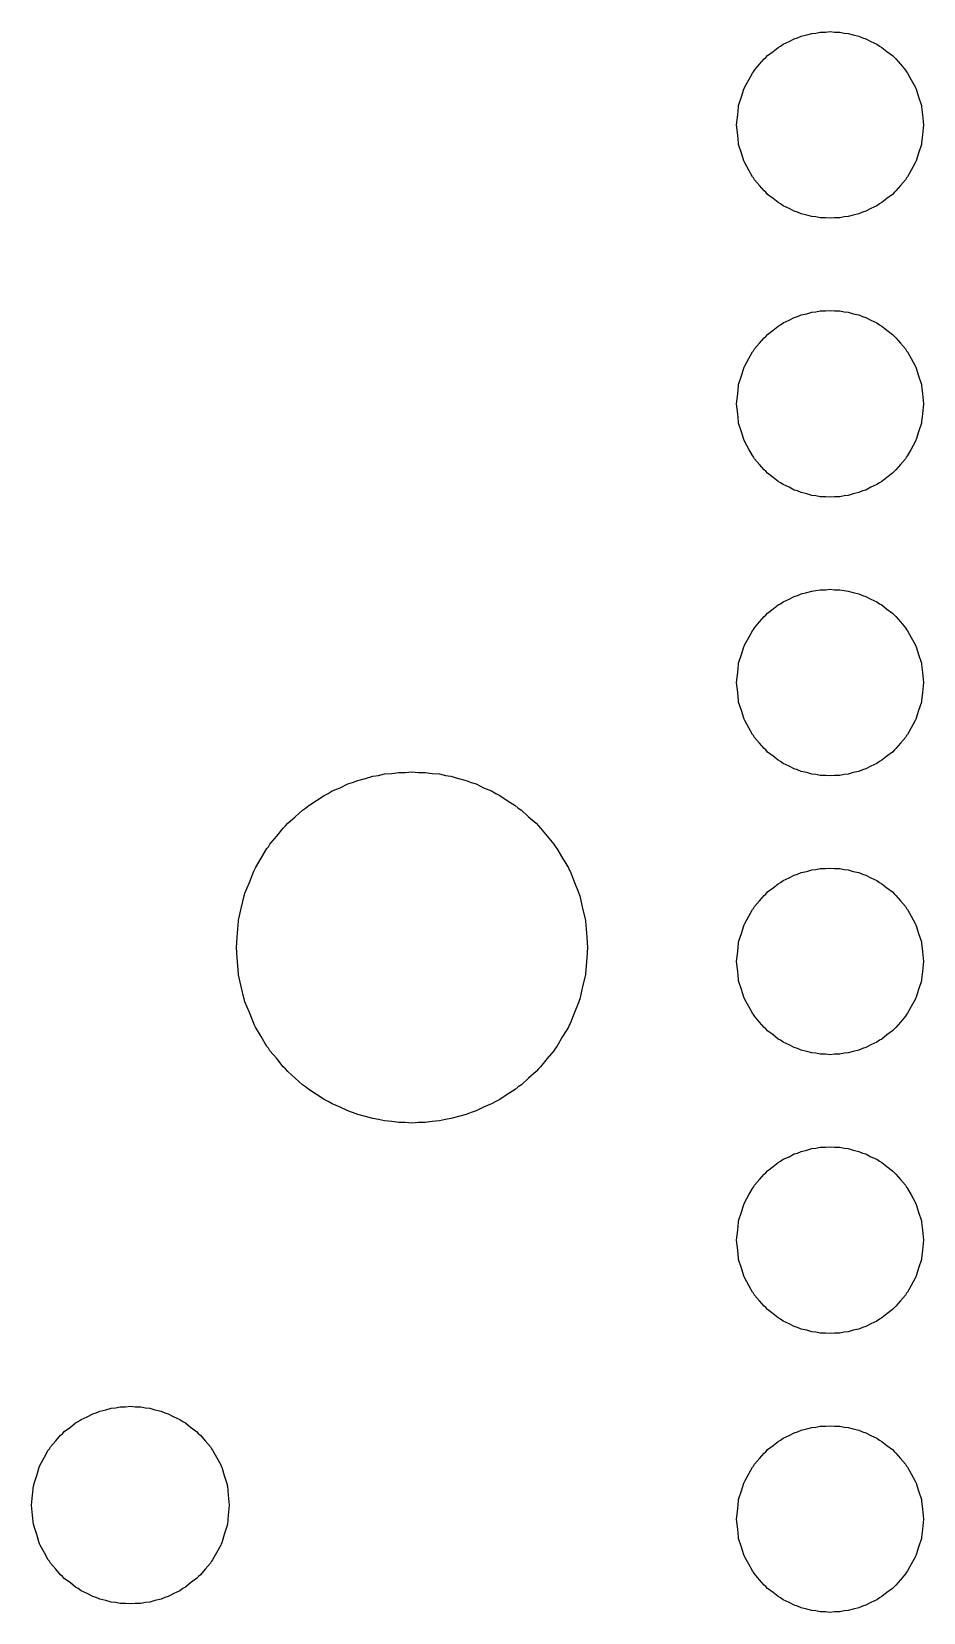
# Model space of a CAD drawing. Extents: x -3.86 to 1.02, y -1.6 to 1.02.
# Drawn here: x -3.041 to -2.721, y 0.367 to 0.933 of the extents above; entities that cross this region are included whole.
import ezdxf

# ---------------------------------------------------------------- set-up
doc = ezdxf.new("R2010")
doc.units = 0
doc.header["$MEASUREMENT"] = 0
doc.layers.add('BLACK', color=7, linetype='CONTINUOUS')

msp = doc.modelspace()

# ---------------------------------------------------------------- linework, layer by layer
at = {"layer": 'BLACK', "linetype": 'CONTINUOUS'}
for p, q in [((-2.77148, 0.92902), (-2.76935, 0.92996)), ((-2.76935, 0.92996), (-2.76754, 0.93093)), ((-2.76754, 0.93093), (-2.76639, 0.93128)), ((-2.76639, 0.93128), (-2.76508, 0.93186)), ((-2.76508, 0.93186), (-2.76302, 0.9323)), ((-2.76302, 0.9323), (-2.76126, 0.93284)), ((-2.76126, 0.93284), (-2.75985, 0.93297)), ((-2.75985, 0.93297), (-2.75823, 0.93332)), ((-2.75823, 0.93332), (-2.75635, 0.93332)), ((-2.75635, 0.93332), (-2.75472, 0.93348)), ((-2.75472, 0.93348), (-2.7531, 0.93332)), ((-2.7531, 0.93332), (-2.75122, 0.93332)), ((-2.75122, 0.93332), (-2.7496, 0.93297)), ((-2.7496, 0.93297), (-2.74819, 0.93284)), ((-2.74819, 0.93284), (-2.74643, 0.9323)), ((-2.74643, 0.9323), (-2.74437, 0.93186)), ((-2.74437, 0.93186), (-2.74306, 0.93128)), ((-2.74306, 0.93128), (-2.74191, 0.93093)), ((-2.74191, 0.93093), (-2.74009, 0.92996)), ((-2.74009, 0.92996), (-2.73797, 0.92902)), ((-2.7784, 0.92367), (-2.77781, 0.92416)), ((-2.77781, 0.92416), (-2.77714, 0.9249)), ((-2.77714, 0.9249), (-2.77508, 0.92639)), ((-2.77508, 0.92639), (-2.77332, 0.92784)), ((-2.77332, 0.92784), (-2.77246, 0.9283)), ((-2.77246, 0.9283), (-2.77148, 0.92902)), ((-2.73797, 0.92902), (-2.73699, 0.9283)), ((-2.73699, 0.9283), (-2.73612, 0.92784)), ((-2.73612, 0.92784), (-2.73437, 0.92639)), ((-2.73437, 0.92639), (-2.73231, 0.9249)), ((-2.73231, 0.9249), (-2.73164, 0.92416)), ((-2.73164, 0.92416), (-2.73105, 0.92367)), ((-2.78383, 0.91623), (-2.78256, 0.9186)), ((-2.78256, 0.9186), (-2.78222, 0.91902)), ((-2.78222, 0.91902), (-2.78183, 0.91969)), ((-2.78183, 0.91969), (-2.77998, 0.92175)), ((-2.77998, 0.92175), (-2.7784, 0.92367)), ((-2.73105, 0.92367), (-2.72947, 0.92175)), ((-2.72947, 0.92175), (-2.72762, 0.91969)), ((-2.72762, 0.91969), (-2.72723, 0.91902)), ((-2.72723, 0.91902), (-2.72689, 0.9186)), ((-2.72689, 0.9186), (-2.72562, 0.91623)), ((-2.78649, 0.91006), (-2.78566, 0.91281)), ((-2.78566, 0.91281), (-2.7855, 0.9131)), ((-2.7855, 0.9131), (-2.78533, 0.91363)), ((-2.78533, 0.91363), (-2.78383, 0.91623)), ((-2.72562, 0.91623), (-2.72412, 0.91363)), ((-2.72412, 0.91363), (-2.72394, 0.9131)), ((-2.72394, 0.9131), (-2.72379, 0.91281)), ((-2.72379, 0.91281), (-2.72296, 0.91006)), ((-2.7875, 0.90697), (-2.78649, 0.91006)), ((-2.72296, 0.91006), (-2.72195, 0.90697)), ((-2.78823, 0.9), (-2.78785, 0.90361)), ((-2.78785, 0.90361), (-2.78756, 0.90653)), ((-2.78756, 0.90653), (-2.78753, 0.90663)), ((-2.78753, 0.90663), (-2.7875, 0.90697)), ((-2.72195, 0.90697), (-2.72192, 0.90663)), ((-2.72192, 0.90663), (-2.72189, 0.90653)), ((-2.72189, 0.90653), (-2.7216, 0.9036)), ((-2.7216, 0.9036), (-2.72122, 0.9)), ((-2.78785, 0.89639), (-2.78823, 0.9)), ((-2.78756, 0.89347), (-2.78785, 0.89639)), ((-2.7216, 0.8964), (-2.72189, 0.89347)), ((-2.72122, 0.9), (-2.7216, 0.8964)), ((-2.78753, 0.89337), (-2.78756, 0.89347)), ((-2.7875, 0.89303), (-2.78753, 0.89337)), ((-2.78649, 0.88994), (-2.7875, 0.89303)), ((-2.72195, 0.89303), (-2.72296, 0.88994)), ((-2.72192, 0.89337), (-2.72195, 0.89303)), ((-2.72189, 0.89347), (-2.72192, 0.89337)), ((-2.78566, 0.88719), (-2.78649, 0.88994)), ((-2.7855, 0.8869), (-2.78566, 0.88719)), ((-2.78533, 0.88637), (-2.7855, 0.8869)), ((-2.78383, 0.88377), (-2.78533, 0.88637)), ((-2.72412, 0.88637), (-2.72562, 0.88377)), ((-2.72394, 0.8869), (-2.72412, 0.88637)), ((-2.72379, 0.88719), (-2.72394, 0.8869)), ((-2.72296, 0.88994), (-2.72379, 0.88719)), ((-2.78256, 0.8814), (-2.78383, 0.88377)), ((-2.78222, 0.88098), (-2.78256, 0.8814)), ((-2.78183, 0.88031), (-2.78222, 0.88098)), ((-2.77998, 0.87825), (-2.78183, 0.88031)), ((-2.72762, 0.88031), (-2.72947, 0.87825)), ((-2.72723, 0.88098), (-2.72762, 0.88031)), ((-2.72689, 0.8814), (-2.72723, 0.88098)), ((-2.72562, 0.88377), (-2.72689, 0.8814)), ((-2.7784, 0.87633), (-2.77998, 0.87825)), ((-2.77781, 0.87584), (-2.7784, 0.87633)), ((-2.77714, 0.8751), (-2.77781, 0.87584)), ((-2.77508, 0.87361), (-2.77714, 0.8751)), ((-2.77332, 0.87216), (-2.77508, 0.87361)), ((-2.73436, 0.87361), (-2.73612, 0.87216)), ((-2.73231, 0.8751), (-2.73436, 0.87361)), ((-2.73164, 0.87584), (-2.73231, 0.8751)), ((-2.73105, 0.87633), (-2.73164, 0.87584)), ((-2.72947, 0.87825), (-2.73105, 0.87633)), ((-2.77246, 0.8717), (-2.77332, 0.87216)), ((-2.77148, 0.87099), (-2.77246, 0.8717)), ((-2.76935, 0.87004), (-2.77148, 0.87099)), ((-2.76754, 0.86907), (-2.76935, 0.87004)), ((-2.76639, 0.86872), (-2.76754, 0.86907)), ((-2.76508, 0.86814), (-2.76639, 0.86872)), ((-2.76302, 0.8677), (-2.76508, 0.86814)), ((-2.76126, 0.86716), (-2.76302, 0.8677)), ((-2.74643, 0.8677), (-2.74819, 0.86716)), ((-2.74437, 0.86814), (-2.74643, 0.8677)), ((-2.74306, 0.86872), (-2.74437, 0.86814)), ((-2.74191, 0.86907), (-2.74306, 0.86872)), ((-2.74009, 0.87004), (-2.74191, 0.86907)), ((-2.73797, 0.87099), (-2.74009, 0.87004)), ((-2.73699, 0.8717), (-2.73797, 0.87099)), ((-2.73612, 0.87216), (-2.73699, 0.8717)), ((-2.75985, 0.86703), (-2.76126, 0.86716)), ((-2.75823, 0.86668), (-2.75985, 0.86703)), ((-2.75635, 0.86668), (-2.75823, 0.86668)), ((-2.75472, 0.86652), (-2.75635, 0.86668)), ((-2.7531, 0.86668), (-2.75472, 0.86652)), ((-2.75122, 0.86668), (-2.7531, 0.86668)), ((-2.7496, 0.86703), (-2.75122, 0.86668)), ((-2.74819, 0.86716), (-2.7496, 0.86703)), ((-2.75635, 0.83332), (-2.75472, 0.83348)), ((-2.75472, 0.83348), (-2.7531, 0.83332)), ((-2.77508, 0.82639), (-2.77332, 0.82784)), ((-2.77332, 0.82784), (-2.77246, 0.8283)), ((-2.77246, 0.8283), (-2.77148, 0.82901)), ((-2.77148, 0.82901), (-2.76935, 0.82996)), ((-2.76935, 0.82996), (-2.76754, 0.83093)), ((-2.76754, 0.83093), (-2.76639, 0.83128)), ((-2.76639, 0.83128), (-2.76508, 0.83186)), ((-2.76508, 0.83186), (-2.76302, 0.8323)), ((-2.76302, 0.8323), (-2.76126, 0.83284)), ((-2.76126, 0.83284), (-2.75985, 0.83298)), ((-2.75985, 0.83298), (-2.75823, 0.83332)), ((-2.75823, 0.83332), (-2.75635, 0.83332)), ((-2.7531, 0.83332), (-2.75122, 0.83332)), ((-2.75122, 0.83332), (-2.7496, 0.83298)), ((-2.7496, 0.83298), (-2.74819, 0.83284)), ((-2.74819, 0.83284), (-2.74643, 0.8323)), ((-2.74643, 0.8323), (-2.74437, 0.83186)), ((-2.74437, 0.83186), (-2.74306, 0.83128)), ((-2.74306, 0.83128), (-2.74191, 0.83093)), ((-2.74191, 0.83093), (-2.74009, 0.82996)), ((-2.74009, 0.82996), (-2.73797, 0.82901)), ((-2.73797, 0.82901), (-2.73699, 0.8283)), ((-2.73699, 0.8283), (-2.73612, 0.82784)), ((-2.73612, 0.82784), (-2.73437, 0.82639)), ((-2.77998, 0.82175), (-2.7784, 0.82367)), ((-2.7784, 0.82367), (-2.77781, 0.82416)), ((-2.77781, 0.82416), (-2.77714, 0.8249)), ((-2.77714, 0.8249), (-2.77508, 0.82639)), ((-2.73437, 0.82639), (-2.73231, 0.8249)), ((-2.73231, 0.8249), (-2.73164, 0.82416)), ((-2.73164, 0.82416), (-2.73105, 0.82367)), ((-2.73105, 0.82367), (-2.72947, 0.82175)), ((-2.78383, 0.81623), (-2.78256, 0.8186)), ((-2.78256, 0.8186), (-2.78222, 0.81902)), ((-2.78222, 0.81902), (-2.78183, 0.81969)), ((-2.78183, 0.81969), (-2.77998, 0.82175)), ((-2.72947, 0.82175), (-2.72762, 0.81969)), ((-2.72762, 0.81969), (-2.72723, 0.81902)), ((-2.72723, 0.81902), (-2.72689, 0.8186)), ((-2.72689, 0.8186), (-2.72562, 0.81623)), ((-2.78649, 0.81006), (-2.78566, 0.81281)), ((-2.78566, 0.81281), (-2.7855, 0.8131)), ((-2.7855, 0.8131), (-2.78533, 0.81363)), ((-2.78533, 0.81363), (-2.78383, 0.81623)), ((-2.72562, 0.81623), (-2.72412, 0.81363)), ((-2.72412, 0.81363), (-2.72394, 0.8131)), ((-2.72394, 0.8131), (-2.72379, 0.81281)), ((-2.72379, 0.81281), (-2.72296, 0.81006)), ((-2.78785, 0.80361), (-2.78756, 0.80653)), ((-2.78756, 0.80653), (-2.78753, 0.80663)), ((-2.78753, 0.80663), (-2.7875, 0.80697)), ((-2.7875, 0.80697), (-2.78649, 0.81006)), ((-2.72296, 0.81006), (-2.72195, 0.80697)), ((-2.72195, 0.80697), (-2.72192, 0.80663)), ((-2.72192, 0.80663), (-2.72189, 0.80653)), ((-2.72189, 0.80653), (-2.7216, 0.8036)), ((-2.78823, 0.8), (-2.78785, 0.80361)), ((-2.78785, 0.79639), (-2.78823, 0.8)), ((-2.7216, 0.8036), (-2.72122, 0.8)), ((-2.72122, 0.8), (-2.7216, 0.7964)), ((-2.78756, 0.79347), (-2.78785, 0.79639)), ((-2.7216, 0.7964), (-2.72189, 0.79347)), ((-2.78753, 0.79337), (-2.78756, 0.79347)), ((-2.7875, 0.79303), (-2.78753, 0.79337)), ((-2.78649, 0.78994), (-2.7875, 0.79303)), ((-2.78566, 0.78719), (-2.78649, 0.78994)), ((-2.72296, 0.78994), (-2.72379, 0.78719)), ((-2.72195, 0.79303), (-2.72296, 0.78994)), ((-2.72192, 0.79337), (-2.72195, 0.79303)), ((-2.72189, 0.79347), (-2.72192, 0.79337)), ((-2.7855, 0.7869), (-2.78566, 0.78719)), ((-2.78533, 0.78637), (-2.7855, 0.7869)), ((-2.78383, 0.78377), (-2.78533, 0.78637)), ((-2.78256, 0.7814), (-2.78383, 0.78377)), ((-2.72562, 0.78377), (-2.72689, 0.7814)), ((-2.72412, 0.78637), (-2.72562, 0.78377)), ((-2.72394, 0.7869), (-2.72412, 0.78637)), ((-2.72379, 0.78719), (-2.72394, 0.7869)), ((-2.78222, 0.78098), (-2.78256, 0.7814)), ((-2.78183, 0.78031), (-2.78222, 0.78098)), ((-2.77998, 0.77825), (-2.78183, 0.78031)), ((-2.7784, 0.77633), (-2.77998, 0.77825)), ((-2.72947, 0.77825), (-2.73105, 0.77633)), ((-2.72762, 0.78031), (-2.72947, 0.77825)), ((-2.72723, 0.78098), (-2.72762, 0.78031)), ((-2.72689, 0.7814), (-2.72723, 0.78098)), ((-2.77781, 0.77584), (-2.7784, 0.77633)), ((-2.77714, 0.7751), (-2.77781, 0.77584)), ((-2.77508, 0.77361), (-2.77714, 0.7751)), ((-2.77332, 0.77216), (-2.77508, 0.77361)), ((-2.77246, 0.7717), (-2.77332, 0.77216)), ((-2.77148, 0.77099), (-2.77246, 0.7717)), ((-2.73699, 0.7717), (-2.73797, 0.77099)), ((-2.73612, 0.77216), (-2.73699, 0.7717)), ((-2.73436, 0.77361), (-2.73612, 0.77216)), ((-2.73231, 0.7751), (-2.73436, 0.77361)), ((-2.73164, 0.77584), (-2.73231, 0.7751)), ((-2.73105, 0.77633), (-2.73164, 0.77584)), ((-2.76935, 0.77004), (-2.77148, 0.77099)), ((-2.76754, 0.76907), (-2.76935, 0.77004)), ((-2.76639, 0.76872), (-2.76754, 0.76907)), ((-2.76508, 0.76814), (-2.76639, 0.76872)), ((-2.76302, 0.7677), (-2.76508, 0.76814)), ((-2.76126, 0.76716), (-2.76302, 0.7677)), ((-2.75985, 0.76702), (-2.76126, 0.76716)), ((-2.75823, 0.76668), (-2.75985, 0.76702)), ((-2.75635, 0.76668), (-2.75823, 0.76668)), ((-2.75472, 0.76652), (-2.75635, 0.76668)), ((-2.7531, 0.76668), (-2.75472, 0.76652)), ((-2.75122, 0.76668), (-2.7531, 0.76668)), ((-2.7496, 0.76702), (-2.75122, 0.76668)), ((-2.74819, 0.76716), (-2.7496, 0.76702)), ((-2.74643, 0.7677), (-2.74819, 0.76716)), ((-2.74437, 0.76814), (-2.74643, 0.7677)), ((-2.74306, 0.76872), (-2.74437, 0.76814)), ((-2.74191, 0.76907), (-2.74306, 0.76872)), ((-2.74009, 0.77004), (-2.74191, 0.76907)), ((-2.73797, 0.77099), (-2.74009, 0.77004)), ((-2.76639, 0.73128), (-2.76508, 0.73186)), ((-2.76508, 0.73186), (-2.76302, 0.7323)), ((-2.76302, 0.7323), (-2.76126, 0.73284)), ((-2.76126, 0.73284), (-2.75985, 0.73298)), ((-2.75985, 0.73298), (-2.75823, 0.73332)), ((-2.75823, 0.73332), (-2.75635, 0.73332)), ((-2.75635, 0.73332), (-2.75472, 0.73348)), ((-2.75472, 0.73348), (-2.7531, 0.73332)), ((-2.7531, 0.73332), (-2.75122, 0.73332)), ((-2.75122, 0.73332), (-2.7496, 0.73298)), ((-2.7496, 0.73298), (-2.74819, 0.73284)), ((-2.74819, 0.73284), (-2.74643, 0.7323)), ((-2.74643, 0.7323), (-2.74437, 0.73186)), ((-2.74437, 0.73186), (-2.74306, 0.73128)), ((-2.77714, 0.7249), (-2.77508, 0.7264)), ((-2.77508, 0.7264), (-2.77332, 0.72784)), ((-2.77332, 0.72784), (-2.77246, 0.7283)), ((-2.77246, 0.7283), (-2.77148, 0.72901)), ((-2.77148, 0.72901), (-2.76935, 0.72996)), ((-2.76935, 0.72996), (-2.76754, 0.73093)), ((-2.76754, 0.73093), (-2.76639, 0.73128)), ((-2.74306, 0.73128), (-2.74191, 0.73093)), ((-2.74191, 0.73093), (-2.74009, 0.72996)), ((-2.74009, 0.72996), (-2.73797, 0.72901)), ((-2.73797, 0.72901), (-2.73699, 0.7283)), ((-2.73699, 0.7283), (-2.73612, 0.72784)), ((-2.73612, 0.72784), (-2.73437, 0.72639)), ((-2.73437, 0.72639), (-2.73231, 0.7249)), ((-2.78183, 0.71969), (-2.77998, 0.72175)), ((-2.77998, 0.72175), (-2.7784, 0.72367)), ((-2.7784, 0.72367), (-2.77781, 0.72416)), ((-2.77781, 0.72416), (-2.77714, 0.7249)), ((-2.73231, 0.7249), (-2.73164, 0.72416)), ((-2.73164, 0.72416), (-2.73105, 0.72367)), ((-2.73105, 0.72367), (-2.72947, 0.72175)), ((-2.72947, 0.72175), (-2.72762, 0.71969)), ((-2.78533, 0.71363), (-2.78383, 0.71623)), ((-2.78383, 0.71623), (-2.78256, 0.7186)), ((-2.78256, 0.7186), (-2.78222, 0.71902)), ((-2.78222, 0.71902), (-2.78183, 0.71969)), ((-2.72762, 0.71969), (-2.72723, 0.71902)), ((-2.72723, 0.71902), (-2.72689, 0.7186)), ((-2.72689, 0.7186), (-2.72562, 0.71623)), ((-2.72562, 0.71623), (-2.72412, 0.71363)), ((-2.7875, 0.70697), (-2.78649, 0.71006)), ((-2.78649, 0.71006), (-2.78566, 0.71281)), ((-2.78566, 0.71281), (-2.7855, 0.7131)), ((-2.7855, 0.7131), (-2.78533, 0.71363)), ((-2.72412, 0.71363), (-2.72394, 0.7131)), ((-2.72394, 0.7131), (-2.72379, 0.71281)), ((-2.72379, 0.71281), (-2.72296, 0.71006)), ((-2.72296, 0.71006), (-2.72195, 0.70697)), ((-2.78823, 0.7), (-2.78785, 0.70361)), ((-2.78785, 0.70361), (-2.78756, 0.70653)), ((-2.78756, 0.70653), (-2.78753, 0.70663)), ((-2.78753, 0.70663), (-2.7875, 0.70697)), ((-2.72195, 0.70697), (-2.72192, 0.70663)), ((-2.72192, 0.70663), (-2.72189, 0.70653)), ((-2.72189, 0.70653), (-2.7216, 0.7036)), ((-2.7216, 0.7036), (-2.72122, 0.7)), ((-2.78785, 0.69639), (-2.78823, 0.7)), ((-2.72122, 0.7), (-2.7216, 0.6964)), ((-2.78756, 0.69347), (-2.78785, 0.69639)), ((-2.78753, 0.69337), (-2.78756, 0.69347)), ((-2.7875, 0.69303), (-2.78753, 0.69337)), ((-2.78649, 0.68994), (-2.7875, 0.69303)), ((-2.72195, 0.69303), (-2.72296, 0.68994)), ((-2.72192, 0.69337), (-2.72195, 0.69303)), ((-2.72189, 0.69347), (-2.72192, 0.69337)), ((-2.7216, 0.6964), (-2.72189, 0.69347)), ((-2.78566, 0.68719), (-2.78649, 0.68994)), ((-2.7855, 0.6869), (-2.78566, 0.68719)), ((-2.78533, 0.68637), (-2.7855, 0.6869)), ((-2.78383, 0.68377), (-2.78533, 0.68637)), ((-2.72412, 0.68637), (-2.72562, 0.68377)), ((-2.72394, 0.6869), (-2.72412, 0.68637)), ((-2.72379, 0.68719), (-2.72394, 0.6869)), ((-2.72296, 0.68994), (-2.72379, 0.68719)), ((-2.78256, 0.6814), (-2.78383, 0.68377)), ((-2.78222, 0.68098), (-2.78256, 0.6814)), ((-2.78183, 0.68031), (-2.78222, 0.68098)), ((-2.72723, 0.68098), (-2.72762, 0.68031)), ((-2.72689, 0.6814), (-2.72723, 0.68098)), ((-2.72562, 0.68377), (-2.72689, 0.6814)), ((-2.77998, 0.67825), (-2.78183, 0.68031)), ((-2.7784, 0.67633), (-2.77998, 0.67825)), ((-2.77781, 0.67584), (-2.7784, 0.67633)), ((-2.77714, 0.6751), (-2.77781, 0.67584)), ((-2.77508, 0.67361), (-2.77714, 0.6751)), ((-2.73231, 0.6751), (-2.73436, 0.67361)), ((-2.73164, 0.67584), (-2.73231, 0.6751)), ((-2.73105, 0.67633), (-2.73164, 0.67584)), ((-2.72947, 0.67825), (-2.73105, 0.67633)), ((-2.72762, 0.68031), (-2.72947, 0.67825)), ((-2.77332, 0.67216), (-2.77508, 0.67361)), ((-2.77246, 0.6717), (-2.77332, 0.67216)), ((-2.77148, 0.67099), (-2.77246, 0.6717)), ((-2.76935, 0.67004), (-2.77148, 0.67099)), ((-2.76754, 0.66907), (-2.76935, 0.67004)), ((-2.76639, 0.66872), (-2.76754, 0.66907)), ((-2.74191, 0.66907), (-2.74306, 0.66872)), ((-2.74009, 0.67004), (-2.74191, 0.66907)), ((-2.73797, 0.67099), (-2.74009, 0.67004)), ((-2.73699, 0.6717), (-2.73797, 0.67099)), ((-2.73612, 0.67216), (-2.73699, 0.6717)), ((-2.73436, 0.67361), (-2.73612, 0.67216)), ((-2.93045, 0.66231), (-2.92773, 0.66363)), ((-2.92773, 0.66363), (-2.926, 0.66416)), ((-2.926, 0.66416), (-2.92419, 0.66491)), ((-2.92419, 0.66491), (-2.92139, 0.66558)), ((-2.92139, 0.66558), (-2.91874, 0.6664)), ((-2.91874, 0.6664), (-2.91671, 0.6667)), ((-2.91671, 0.6667), (-2.91458, 0.66722)), ((-2.91458, 0.66722), (-2.91194, 0.66742)), ((-2.91194, 0.66742), (-2.90943, 0.6678)), ((-2.90943, 0.6678), (-2.90714, 0.6678)), ((-2.90714, 0.6678), (-2.90472, 0.66799)), ((-2.90472, 0.66799), (-2.90231, 0.6678)), ((-2.90231, 0.6678), (-2.90002, 0.6678)), ((-2.90002, 0.6678), (-2.89751, 0.66742)), ((-2.89751, 0.66742), (-2.89487, 0.66722)), ((-2.89487, 0.66722), (-2.89274, 0.6667)), ((-2.89274, 0.6667), (-2.89071, 0.6664)), ((-2.89071, 0.6664), (-2.88806, 0.66558)), ((-2.88806, 0.66558), (-2.88526, 0.66491)), ((-2.88526, 0.66491), (-2.88345, 0.66416)), ((-2.88345, 0.66416), (-2.88172, 0.66363)), ((-2.88172, 0.66363), (-2.87899, 0.66231)), ((-2.76508, 0.66814), (-2.76639, 0.66872)), ((-2.76302, 0.6677), (-2.76508, 0.66814)), ((-2.76126, 0.66716), (-2.76302, 0.6677)), ((-2.75985, 0.66702), (-2.76126, 0.66716)), ((-2.75823, 0.66668), (-2.75985, 0.66702)), ((-2.75635, 0.66668), (-2.75823, 0.66668)), ((-2.75472, 0.66652), (-2.75635, 0.66668)), ((-2.7531, 0.66668), (-2.75472, 0.66652)), ((-2.75122, 0.66668), (-2.7531, 0.66668)), ((-2.7496, 0.66702), (-2.75122, 0.66668)), ((-2.74819, 0.66716), (-2.7496, 0.66702)), ((-2.74643, 0.6677), (-2.74819, 0.66716)), ((-2.74437, 0.66814), (-2.74643, 0.6677)), ((-2.74306, 0.66872), (-2.74437, 0.66814)), ((-2.94175, 0.65596), (-2.93891, 0.6577)), ((-2.93891, 0.6577), (-2.93621, 0.65954)), ((-2.93621, 0.65954), (-2.93479, 0.66022)), ((-2.93479, 0.66022), (-2.93332, 0.66113)), ((-2.93332, 0.66113), (-2.93045, 0.66231)), ((-2.87899, 0.66231), (-2.87613, 0.66113)), ((-2.87613, 0.66113), (-2.87465, 0.66022)), ((-2.87465, 0.66022), (-2.87324, 0.65954)), ((-2.87324, 0.65954), (-2.87053, 0.6577)), ((-2.87053, 0.6577), (-2.8677, 0.65596)), ((-2.94657, 0.65185), (-2.94399, 0.65424)), ((-2.94399, 0.65424), (-2.94289, 0.65499)), ((-2.94289, 0.65499), (-2.94175, 0.65596)), ((-2.8677, 0.65596), (-2.86656, 0.65499)), ((-2.86656, 0.65499), (-2.86546, 0.65424)), ((-2.86546, 0.65424), (-2.86288, 0.65185)), ((-2.95324, 0.64488), (-2.95089, 0.64784)), ((-2.95089, 0.64784), (-2.95009, 0.64858)), ((-2.95009, 0.64858), (-2.94927, 0.64954)), ((-2.94927, 0.64954), (-2.94657, 0.65185)), ((-2.86288, 0.65185), (-2.86018, 0.64954)), ((-2.86018, 0.64954), (-2.85936, 0.64858)), ((-2.85936, 0.64858), (-2.85856, 0.64784)), ((-2.85856, 0.64784), (-2.8562, 0.64488)), ((-2.95676, 0.64048), (-2.95622, 0.64115)), ((-2.95622, 0.64115), (-2.95569, 0.64203)), ((-2.95569, 0.64203), (-2.95324, 0.64488)), ((-2.8562, 0.64488), (-2.85376, 0.64203)), ((-2.85376, 0.64203), (-2.85323, 0.64115)), ((-2.85323, 0.64115), (-2.85269, 0.64048)), ((-2.96085, 0.6336), (-2.95878, 0.63697)), ((-2.95878, 0.63697), (-2.95676, 0.64048)), ((-2.85269, 0.64048), (-2.85066, 0.63697)), ((-2.85066, 0.63697), (-2.8486, 0.6336)), ((-2.96305, 0.62828), (-2.96147, 0.63233)), ((-2.96147, 0.63233), (-2.96115, 0.63287)), ((-2.96115, 0.63287), (-2.96085, 0.6336)), ((-2.8486, 0.6336), (-2.84829, 0.63287)), ((-2.84829, 0.63287), (-2.84798, 0.63233)), ((-2.84798, 0.63233), (-2.84639, 0.62828)), ((-2.77148, 0.62901), (-2.76935, 0.62996)), ((-2.76935, 0.62996), (-2.76754, 0.63093)), ((-2.76754, 0.63093), (-2.76639, 0.63128)), ((-2.76639, 0.63128), (-2.76508, 0.63186)), ((-2.76508, 0.63186), (-2.76302, 0.6323)), ((-2.76302, 0.6323), (-2.76126, 0.63284)), ((-2.76126, 0.63284), (-2.75985, 0.63297)), ((-2.75985, 0.63297), (-2.75823, 0.63332)), ((-2.75823, 0.63332), (-2.75635, 0.63332)), ((-2.75635, 0.63332), (-2.75472, 0.63348)), ((-2.75472, 0.63348), (-2.7531, 0.63332)), ((-2.7531, 0.63332), (-2.75122, 0.63332)), ((-2.75122, 0.63332), (-2.7496, 0.63297)), ((-2.7496, 0.63297), (-2.74819, 0.63284)), ((-2.74819, 0.63284), (-2.74643, 0.6323)), ((-2.74643, 0.6323), (-2.74437, 0.63186)), ((-2.74437, 0.63186), (-2.74306, 0.63128)), ((-2.74306, 0.63128), (-2.74191, 0.63093)), ((-2.74191, 0.63093), (-2.74009, 0.62996)), ((-2.74009, 0.62996), (-2.73797, 0.62901)), ((-2.9649, 0.62356), (-2.96476, 0.62392)), ((-2.96476, 0.62392), (-2.96463, 0.62447)), ((-2.96463, 0.62447), (-2.96305, 0.62828)), ((-2.84639, 0.62828), (-2.84482, 0.62447)), ((-2.84482, 0.62447), (-2.84468, 0.62392)), ((-2.84468, 0.62392), (-2.84454, 0.62356)), ((-2.77998, 0.62175), (-2.7784, 0.62367)), ((-2.7784, 0.62367), (-2.77781, 0.62416)), ((-2.77781, 0.62416), (-2.77714, 0.6249)), ((-2.77714, 0.6249), (-2.77508, 0.6264)), ((-2.77508, 0.6264), (-2.77332, 0.62784)), ((-2.77332, 0.62784), (-2.77246, 0.6283)), ((-2.77246, 0.6283), (-2.77148, 0.62901)), ((-2.73797, 0.62901), (-2.73699, 0.6283)), ((-2.73699, 0.6283), (-2.73612, 0.62784)), ((-2.73612, 0.62784), (-2.73437, 0.62639)), ((-2.73437, 0.62639), (-2.73231, 0.6249)), ((-2.73231, 0.6249), (-2.73164, 0.62416)), ((-2.73164, 0.62416), (-2.73105, 0.62367)), ((-2.73105, 0.62367), (-2.72947, 0.62175)), ((-2.96694, 0.61485), (-2.96596, 0.61895)), ((-2.96596, 0.61895), (-2.9649, 0.62356)), ((-2.84454, 0.62356), (-2.84349, 0.61894)), ((-2.84349, 0.61894), (-2.84251, 0.61485)), ((-2.78383, 0.61623), (-2.78256, 0.6186)), ((-2.78256, 0.6186), (-2.78222, 0.61902)), ((-2.78222, 0.61902), (-2.78183, 0.61969)), ((-2.78183, 0.61969), (-2.77998, 0.62175)), ((-2.72947, 0.62175), (-2.72762, 0.61969)), ((-2.72762, 0.61969), (-2.72723, 0.61902)), ((-2.72723, 0.61902), (-2.72689, 0.6186)), ((-2.72689, 0.6186), (-2.72562, 0.61623)), ((-2.96743, 0.60866), (-2.967, 0.61439)), ((-2.967, 0.61439), (-2.96697, 0.61453)), ((-2.96697, 0.61453), (-2.96694, 0.61485)), ((-2.84251, 0.61485), (-2.84248, 0.61453)), ((-2.84248, 0.61453), (-2.84245, 0.61439)), ((-2.84245, 0.61439), (-2.84202, 0.60866)), ((-2.78649, 0.61006), (-2.78566, 0.61281)), ((-2.78566, 0.61281), (-2.7855, 0.6131)), ((-2.7855, 0.6131), (-2.78533, 0.61363)), ((-2.78533, 0.61363), (-2.78383, 0.61623)), ((-2.72562, 0.61623), (-2.72412, 0.61363)), ((-2.72412, 0.61363), (-2.72394, 0.6131)), ((-2.72394, 0.6131), (-2.72379, 0.61281)), ((-2.72379, 0.61281), (-2.72296, 0.61006)), ((-2.96772, 0.605), (-2.96743, 0.60866)), ((-2.84202, 0.60866), (-2.84173, 0.605)), ((-2.78753, 0.60663), (-2.7875, 0.60697)), ((-2.7875, 0.60697), (-2.78649, 0.61006)), ((-2.72296, 0.61006), (-2.72195, 0.60697)), ((-2.72195, 0.60697), (-2.72192, 0.60663)), ((-2.96743, 0.60134), (-2.96772, 0.605)), ((-2.967, 0.59561), (-2.96743, 0.60134)), ((-2.84202, 0.60134), (-2.84245, 0.59561)), ((-2.84173, 0.605), (-2.84202, 0.60134)), ((-2.78823, 0.6), (-2.78785, 0.60361)), ((-2.78785, 0.60361), (-2.78756, 0.60653)), ((-2.78756, 0.60653), (-2.78753, 0.60663)), ((-2.72192, 0.60663), (-2.72189, 0.60653)), ((-2.72189, 0.60653), (-2.7216, 0.6036)), ((-2.7216, 0.6036), (-2.72122, 0.6)), ((-2.96697, 0.59547), (-2.967, 0.59561)), ((-2.96694, 0.59515), (-2.96697, 0.59547)), ((-2.84248, 0.59547), (-2.84251, 0.59515)), ((-2.84245, 0.59561), (-2.84248, 0.59547)), ((-2.78785, 0.59639), (-2.78823, 0.6)), ((-2.78756, 0.59347), (-2.78785, 0.59639)), ((-2.7216, 0.5964), (-2.72189, 0.59347)), ((-2.72122, 0.6), (-2.7216, 0.5964)), ((-2.96596, 0.59105), (-2.96694, 0.59515)), ((-2.9649, 0.58644), (-2.96596, 0.59105)), ((-2.84349, 0.59106), (-2.84454, 0.58644)), ((-2.84251, 0.59515), (-2.84349, 0.59106)), ((-2.78753, 0.59337), (-2.78756, 0.59347)), ((-2.7875, 0.59303), (-2.78753, 0.59337)), ((-2.78649, 0.58994), (-2.7875, 0.59303)), ((-2.78566, 0.58719), (-2.78649, 0.58994)), ((-2.72296, 0.58994), (-2.72379, 0.58719)), ((-2.72195, 0.59303), (-2.72296, 0.58994)), ((-2.72192, 0.59337), (-2.72195, 0.59303)), ((-2.72189, 0.59347), (-2.72192, 0.59337)), ((-2.96476, 0.58608), (-2.9649, 0.58644)), ((-2.96463, 0.58553), (-2.96476, 0.58608)), ((-2.96305, 0.58172), (-2.96463, 0.58553)), ((-2.84482, 0.58553), (-2.84639, 0.58172)), ((-2.84468, 0.58608), (-2.84482, 0.58553)), ((-2.84454, 0.58644), (-2.84468, 0.58608)), ((-2.7855, 0.5869), (-2.78566, 0.58719)), ((-2.78533, 0.58637), (-2.7855, 0.5869)), ((-2.78383, 0.58377), (-2.78533, 0.58637)), ((-2.72412, 0.58637), (-2.72562, 0.58377)), ((-2.72394, 0.5869), (-2.72412, 0.58637)), ((-2.72379, 0.58719), (-2.72394, 0.5869)), ((-2.96147, 0.57768), (-2.96305, 0.58172)), ((-2.84639, 0.58172), (-2.84798, 0.57768)), ((-2.78256, 0.5814), (-2.78383, 0.58377)), ((-2.78222, 0.58098), (-2.78256, 0.5814)), ((-2.78183, 0.58031), (-2.78222, 0.58098)), ((-2.77998, 0.57825), (-2.78183, 0.58031)), ((-2.72762, 0.58031), (-2.72947, 0.57825)), ((-2.72723, 0.58098), (-2.72762, 0.58031)), ((-2.72689, 0.5814), (-2.72723, 0.58098)), ((-2.72562, 0.58377), (-2.72689, 0.5814)), ((-2.96115, 0.57713), (-2.96147, 0.57768)), ((-2.96085, 0.5764), (-2.96115, 0.57713)), ((-2.95878, 0.57303), (-2.96085, 0.5764)), ((-2.95676, 0.56952), (-2.95878, 0.57303)), ((-2.85066, 0.57303), (-2.85269, 0.56952)), ((-2.8486, 0.5764), (-2.85066, 0.57303)), ((-2.84829, 0.57713), (-2.8486, 0.5764)), ((-2.84798, 0.57768), (-2.84829, 0.57713)), ((-2.7784, 0.57633), (-2.77998, 0.57825)), ((-2.77781, 0.57584), (-2.7784, 0.57633)), ((-2.77714, 0.5751), (-2.77781, 0.57584)), ((-2.77508, 0.57361), (-2.77714, 0.5751)), ((-2.77332, 0.57216), (-2.77508, 0.57361)), ((-2.73436, 0.57361), (-2.73612, 0.57216)), ((-2.73231, 0.5751), (-2.73436, 0.57361)), ((-2.73164, 0.57584), (-2.73231, 0.5751)), ((-2.73105, 0.57633), (-2.73164, 0.57584)), ((-2.72947, 0.57825), (-2.73105, 0.57633)), ((-2.95622, 0.56885), (-2.95676, 0.56952)), ((-2.95569, 0.56797), (-2.95622, 0.56885)), ((-2.95325, 0.56512), (-2.95569, 0.56797)), ((-2.85376, 0.56797), (-2.8562, 0.56512)), ((-2.85323, 0.56885), (-2.85376, 0.56797)), ((-2.85269, 0.56952), (-2.85323, 0.56885)), ((-2.77246, 0.5717), (-2.77332, 0.57216)), ((-2.77148, 0.57098), (-2.77246, 0.5717)), ((-2.76935, 0.57004), (-2.77148, 0.57098)), ((-2.76754, 0.56907), (-2.76935, 0.57004)), ((-2.76639, 0.56872), (-2.76754, 0.56907)), ((-2.76508, 0.56814), (-2.76639, 0.56872)), ((-2.76302, 0.5677), (-2.76508, 0.56814)), ((-2.76126, 0.56716), (-2.76302, 0.5677)), ((-2.75985, 0.56703), (-2.76126, 0.56716)), ((-2.75823, 0.56668), (-2.75985, 0.56703)), ((-2.7496, 0.56703), (-2.75122, 0.56668)), ((-2.74819, 0.56716), (-2.7496, 0.56703)), ((-2.74643, 0.5677), (-2.74819, 0.56716)), ((-2.74437, 0.56814), (-2.74643, 0.5677)), ((-2.74306, 0.56872), (-2.74437, 0.56814)), ((-2.74191, 0.56907), (-2.74306, 0.56872)), ((-2.74009, 0.57004), (-2.74191, 0.56907)), ((-2.73797, 0.57098), (-2.74009, 0.57004)), ((-2.73699, 0.5717), (-2.73797, 0.57098)), ((-2.73612, 0.57216), (-2.73699, 0.5717)), ((-2.95089, 0.56216), (-2.95325, 0.56512)), ((-2.95009, 0.56142), (-2.95089, 0.56216)), ((-2.94927, 0.56046), (-2.95009, 0.56142)), ((-2.85936, 0.56142), (-2.86018, 0.56046)), ((-2.85856, 0.56216), (-2.85936, 0.56142)), ((-2.8562, 0.56512), (-2.85856, 0.56216)), ((-2.75635, 0.56668), (-2.75823, 0.56668)), ((-2.75472, 0.56652), (-2.75635, 0.56668)), ((-2.7531, 0.56668), (-2.75472, 0.56652)), ((-2.75122, 0.56668), (-2.7531, 0.56668)), ((-2.94657, 0.55815), (-2.94927, 0.56046)), ((-2.94399, 0.55576), (-2.94657, 0.55815)), ((-2.94289, 0.55501), (-2.94399, 0.55576)), ((-2.86546, 0.55576), (-2.86656, 0.55501)), ((-2.86288, 0.55815), (-2.86546, 0.55576)), ((-2.86018, 0.56046), (-2.86288, 0.55815)), ((-2.94175, 0.55404), (-2.94289, 0.55501)), ((-2.93891, 0.5523), (-2.94175, 0.55404)), ((-2.93621, 0.55046), (-2.93891, 0.5523)), ((-2.93479, 0.54978), (-2.93621, 0.55046)), ((-2.87324, 0.55046), (-2.87466, 0.54978)), ((-2.87053, 0.5523), (-2.87324, 0.55046)), ((-2.8677, 0.55404), (-2.87053, 0.5523)), ((-2.86656, 0.55501), (-2.8677, 0.55404)), ((-2.93332, 0.54887), (-2.93479, 0.54978)), ((-2.93046, 0.54769), (-2.93332, 0.54887)), ((-2.92773, 0.54638), (-2.93046, 0.54769)), ((-2.926, 0.54584), (-2.92773, 0.54638)), ((-2.92419, 0.54509), (-2.926, 0.54584)), ((-2.92139, 0.54442), (-2.92419, 0.54509)), ((-2.91874, 0.5436), (-2.92139, 0.54442)), ((-2.88806, 0.54442), (-2.89071, 0.5436)), ((-2.88526, 0.54509), (-2.88806, 0.54442)), ((-2.88345, 0.54584), (-2.88526, 0.54509)), ((-2.88172, 0.54638), (-2.88345, 0.54584)), ((-2.87899, 0.54769), (-2.88172, 0.54638)), ((-2.87613, 0.54887), (-2.87899, 0.54769)), ((-2.87466, 0.54978), (-2.87613, 0.54887)), ((-2.91671, 0.54329), (-2.91874, 0.5436)), ((-2.91458, 0.54278), (-2.91671, 0.54329)), ((-2.91194, 0.54258), (-2.91458, 0.54278)), ((-2.90943, 0.5422), (-2.91194, 0.54258)), ((-2.90714, 0.5422), (-2.90943, 0.5422)), ((-2.90472, 0.54201), (-2.90714, 0.5422)), ((-2.90231, 0.5422), (-2.90472, 0.54201)), ((-2.90002, 0.5422), (-2.90231, 0.5422)), ((-2.89751, 0.54258), (-2.90002, 0.5422)), ((-2.89487, 0.54278), (-2.89751, 0.54258)), ((-2.89274, 0.54329), (-2.89487, 0.54278)), ((-2.89071, 0.5436), (-2.89274, 0.54329)), ((-2.76126, 0.53284), (-2.75985, 0.53297)), ((-2.75985, 0.53297), (-2.75823, 0.53332)), ((-2.75823, 0.53332), (-2.75635, 0.53332)), ((-2.75635, 0.53332), (-2.75472, 0.53348)), ((-2.75472, 0.53348), (-2.7531, 0.53332)), ((-2.7531, 0.53332), (-2.75122, 0.53332)), ((-2.75122, 0.53332), (-2.7496, 0.53297)), ((-2.7496, 0.53297), (-2.74819, 0.53284)), ((-2.77508, 0.52639), (-2.77332, 0.52784)), ((-2.77332, 0.52784), (-2.77246, 0.5283)), ((-2.77246, 0.5283), (-2.77148, 0.52902)), ((-2.77148, 0.52902), (-2.76935, 0.52996)), ((-2.76935, 0.52996), (-2.76754, 0.53093)), ((-2.76754, 0.53093), (-2.76639, 0.53128)), ((-2.76639, 0.53128), (-2.76508, 0.53186)), ((-2.76508, 0.53186), (-2.76302, 0.5323)), ((-2.76302, 0.5323), (-2.76126, 0.53284)), ((-2.74819, 0.53284), (-2.74643, 0.5323)), ((-2.74643, 0.5323), (-2.74437, 0.53186)), ((-2.74437, 0.53186), (-2.74306, 0.53128)), ((-2.74306, 0.53128), (-2.74191, 0.53093)), ((-2.74191, 0.53093), (-2.74009, 0.52996)), ((-2.74009, 0.52996), (-2.73797, 0.52902)), ((-2.73797, 0.52902), (-2.73699, 0.5283)), ((-2.73699, 0.5283), (-2.73612, 0.52784)), ((-2.73612, 0.52784), (-2.73437, 0.52639)), ((-2.78183, 0.51969), (-2.77998, 0.52175)), ((-2.77998, 0.52175), (-2.7784, 0.52367)), ((-2.7784, 0.52367), (-2.77781, 0.52416)), ((-2.77781, 0.52416), (-2.77714, 0.5249)), ((-2.77714, 0.5249), (-2.77508, 0.52639)), ((-2.73437, 0.52639), (-2.73231, 0.5249)), ((-2.73231, 0.5249), (-2.73164, 0.52416)), ((-2.73164, 0.52416), (-2.73105, 0.52367)), ((-2.73105, 0.52367), (-2.72947, 0.52175)), ((-2.72947, 0.52175), (-2.72762, 0.51969)), ((-2.78533, 0.51363), (-2.78383, 0.51623)), ((-2.78383, 0.51623), (-2.78256, 0.5186)), ((-2.78256, 0.5186), (-2.78222, 0.51902)), ((-2.78222, 0.51902), (-2.78183, 0.51969)), ((-2.72762, 0.51969), (-2.72723, 0.51902)), ((-2.72723, 0.51902), (-2.72689, 0.5186)), ((-2.72689, 0.5186), (-2.72562, 0.51623)), ((-2.72562, 0.51623), (-2.72412, 0.51363)), ((-2.78649, 0.51006), (-2.78566, 0.51281)), ((-2.78566, 0.51281), (-2.7855, 0.5131)), ((-2.7855, 0.5131), (-2.78533, 0.51363)), ((-2.72412, 0.51363), (-2.72394, 0.5131)), ((-2.72394, 0.5131), (-2.72379, 0.51281)), ((-2.72379, 0.51281), (-2.72296, 0.51006)), ((-2.78785, 0.50361), (-2.78756, 0.50653)), ((-2.78756, 0.50653), (-2.78753, 0.50663)), ((-2.78753, 0.50663), (-2.7875, 0.50697)), ((-2.7875, 0.50697), (-2.78649, 0.51006)), ((-2.72296, 0.51006), (-2.72195, 0.50697)), ((-2.72195, 0.50697), (-2.72192, 0.50663)), ((-2.72192, 0.50663), (-2.72189, 0.50653)), ((-2.72189, 0.50653), (-2.7216, 0.5036)), ((-2.78823, 0.5), (-2.78785, 0.50361)), ((-2.78785, 0.49639), (-2.78823, 0.5)), ((-2.7216, 0.5036), (-2.72122, 0.5)), ((-2.72122, 0.5), (-2.7216, 0.4964)), ((-2.78756, 0.49347), (-2.78785, 0.49639)), ((-2.78753, 0.49337), (-2.78756, 0.49347)), ((-2.7875, 0.49303), (-2.78753, 0.49337)), ((-2.72192, 0.49337), (-2.72195, 0.49303)), ((-2.72189, 0.49347), (-2.72192, 0.49337)), ((-2.7216, 0.4964), (-2.72189, 0.49347)), ((-2.78649, 0.48994), (-2.7875, 0.49303)), ((-2.78566, 0.48719), (-2.78649, 0.48994)), ((-2.72296, 0.48994), (-2.72379, 0.48719)), ((-2.72195, 0.49303), (-2.72296, 0.48994)), ((-2.7855, 0.4869), (-2.78566, 0.48719)), ((-2.78533, 0.48637), (-2.7855, 0.4869)), ((-2.78383, 0.48377), (-2.78533, 0.48637)), ((-2.78256, 0.4814), (-2.78383, 0.48377)), ((-2.72562, 0.48377), (-2.72689, 0.4814)), ((-2.72412, 0.48637), (-2.72562, 0.48377)), ((-2.72394, 0.4869), (-2.72412, 0.48637)), ((-2.72379, 0.48719), (-2.72394, 0.4869)), ((-2.78222, 0.48098), (-2.78256, 0.4814)), ((-2.78183, 0.48031), (-2.78222, 0.48098)), ((-2.77998, 0.47825), (-2.78183, 0.48031)), ((-2.7784, 0.47633), (-2.77998, 0.47825)), ((-2.77781, 0.47584), (-2.7784, 0.47633)), ((-2.73105, 0.47633), (-2.73164, 0.47584)), ((-2.72947, 0.47825), (-2.73105, 0.47633)), ((-2.72762, 0.48031), (-2.72947, 0.47825)), ((-2.72723, 0.48098), (-2.72762, 0.48031)), ((-2.72689, 0.4814), (-2.72723, 0.48098)), ((-2.77714, 0.4751), (-2.77781, 0.47584)), ((-2.77508, 0.47361), (-2.77714, 0.4751)), ((-2.77332, 0.47216), (-2.77508, 0.47361)), ((-2.77246, 0.4717), (-2.77332, 0.47216)), ((-2.77148, 0.47098), (-2.77246, 0.4717)), ((-2.76935, 0.47004), (-2.77148, 0.47098)), ((-2.73797, 0.47098), (-2.74009, 0.47004)), ((-2.73699, 0.4717), (-2.73797, 0.47098)), ((-2.73612, 0.47216), (-2.73699, 0.4717)), ((-2.73436, 0.47361), (-2.73612, 0.47216)), ((-2.73231, 0.4751), (-2.73436, 0.47361)), ((-2.73164, 0.47584), (-2.73231, 0.4751)), ((-2.76754, 0.46907), (-2.76935, 0.47004)), ((-2.76639, 0.46872), (-2.76754, 0.46907)), ((-2.76508, 0.46814), (-2.76639, 0.46872)), ((-2.76302, 0.4677), (-2.76508, 0.46814)), ((-2.76126, 0.46716), (-2.76302, 0.4677)), ((-2.75985, 0.46703), (-2.76126, 0.46716)), ((-2.75823, 0.46668), (-2.75985, 0.46703)), ((-2.75635, 0.46668), (-2.75823, 0.46668)), ((-2.75472, 0.46652), (-2.75635, 0.46668)), ((-2.7531, 0.46668), (-2.75472, 0.46652)), ((-2.75122, 0.46668), (-2.7531, 0.46668)), ((-2.7496, 0.46703), (-2.75122, 0.46668)), ((-2.74819, 0.46716), (-2.7496, 0.46703)), ((-2.74643, 0.4677), (-2.74819, 0.46716)), ((-2.74437, 0.46814), (-2.74643, 0.4677)), ((-2.74306, 0.46872), (-2.74437, 0.46814)), ((-2.74191, 0.46907), (-2.74306, 0.46872)), ((-2.74009, 0.47004), (-2.74191, 0.46907)), ((-3.02344, 0.43572), (-3.02122, 0.43671)), ((-3.02122, 0.43671), (-3.01927, 0.43775)), ((-3.01927, 0.43775), (-3.01805, 0.43812)), ((-3.01805, 0.43812), (-3.01667, 0.43874)), ((-3.01667, 0.43874), (-3.01451, 0.4392)), ((-3.01451, 0.4392), (-3.01262, 0.43977)), ((-3.01262, 0.43977), (-3.01112, 0.43992)), ((-3.01112, 0.43992), (-3.00942, 0.44028)), ((-3.00942, 0.44028), (-3.00744, 0.44028)), ((-3.00744, 0.44028), (-3.00571, 0.44045)), ((-3.00571, 0.44045), (-3.00398, 0.44028)), ((-3.00398, 0.44028), (-3.002, 0.44028)), ((-3.002, 0.44028), (-3.00029, 0.43992)), ((-3.00029, 0.43992), (-2.99879, 0.43977)), ((-2.99879, 0.43977), (-2.99691, 0.4392)), ((-2.99691, 0.4392), (-2.99475, 0.43874)), ((-2.99475, 0.43874), (-2.99336, 0.43812)), ((-2.99336, 0.43812), (-2.99214, 0.43775)), ((-2.99214, 0.43775), (-2.9902, 0.43671)), ((-2.9902, 0.43671), (-2.98797, 0.43572)), ((-3.03015, 0.43058), (-3.02944, 0.43136)), ((-3.02944, 0.43136), (-3.02728, 0.43293)), ((-3.02728, 0.43293), (-3.0254, 0.43447)), ((-3.0254, 0.43447), (-3.02448, 0.43497)), ((-3.02448, 0.43497), (-3.02344, 0.43572)), ((-2.98797, 0.43572), (-2.98694, 0.43497)), ((-2.98694, 0.43497), (-2.98601, 0.43447)), ((-2.98601, 0.43447), (-2.98413, 0.43293)), ((-2.98413, 0.43293), (-2.98197, 0.43136)), ((-2.98197, 0.43136), (-2.98127, 0.43058)), ((-2.76935, 0.42996), (-2.76754, 0.43093)), ((-2.76754, 0.43093), (-2.76639, 0.43128)), ((-2.76639, 0.43128), (-2.76508, 0.43186)), ((-2.76508, 0.43186), (-2.76302, 0.4323)), ((-2.76302, 0.4323), (-2.76126, 0.43284)), ((-2.76126, 0.43284), (-2.75985, 0.43297)), ((-2.75985, 0.43297), (-2.75823, 0.43332)), ((-2.75823, 0.43332), (-2.75635, 0.43332)), ((-2.75635, 0.43332), (-2.75472, 0.43348)), ((-2.75472, 0.43348), (-2.7531, 0.43332)), ((-2.7531, 0.43332), (-2.75122, 0.43332)), ((-2.75122, 0.43332), (-2.7496, 0.43297)), ((-2.7496, 0.43297), (-2.74819, 0.43284)), ((-2.74819, 0.43284), (-2.74643, 0.4323)), ((-2.74643, 0.4323), (-2.74437, 0.43186)), ((-2.74437, 0.43186), (-2.74306, 0.43128)), ((-2.74306, 0.43128), (-2.74191, 0.43093)), ((-2.74191, 0.43093), (-2.74009, 0.42996)), ((-3.03481, 0.42514), (-3.03441, 0.42585)), ((-3.03441, 0.42585), (-3.03246, 0.42801)), ((-3.03246, 0.42801), (-3.03077, 0.43007)), ((-3.03077, 0.43007), (-3.03015, 0.43058)), ((-2.98127, 0.43058), (-2.98064, 0.43007)), ((-2.98064, 0.43007), (-2.97895, 0.42801)), ((-2.97895, 0.42801), (-2.97701, 0.42585)), ((-2.97701, 0.42585), (-2.9766, 0.42514)), ((-2.77714, 0.4249), (-2.77508, 0.4264)), ((-2.77508, 0.4264), (-2.77332, 0.42784)), ((-2.77332, 0.42784), (-2.77246, 0.4283)), ((-2.77246, 0.4283), (-2.77148, 0.42901)), ((-2.77148, 0.42901), (-2.76935, 0.42996)), ((-2.74009, 0.42996), (-2.73797, 0.42901)), ((-2.73797, 0.42901), (-2.73699, 0.4283)), ((-2.73699, 0.4283), (-2.73612, 0.42784)), ((-2.73612, 0.42784), (-2.73437, 0.42639)), ((-2.73437, 0.42639), (-2.73231, 0.4249)), ((-3.03811, 0.41943), (-3.03655, 0.42214)), ((-3.03655, 0.42214), (-3.03518, 0.42469)), ((-3.03518, 0.42469), (-3.03481, 0.42514)), ((-2.9766, 0.42514), (-2.97623, 0.42469)), ((-2.97623, 0.42469), (-2.97487, 0.42214)), ((-2.97487, 0.42214), (-2.9733, 0.41943)), ((-2.78222, 0.41902), (-2.78183, 0.41969)), ((-2.78183, 0.41969), (-2.77998, 0.42175)), ((-2.77998, 0.42175), (-2.7784, 0.42367)), ((-2.7784, 0.42367), (-2.77781, 0.42416)), ((-2.77781, 0.42416), (-2.77714, 0.4249)), ((-2.73231, 0.4249), (-2.73164, 0.42416)), ((-2.73164, 0.42416), (-2.73105, 0.42367)), ((-2.73105, 0.42367), (-2.72947, 0.42175)), ((-2.72947, 0.42175), (-2.72762, 0.41969)), ((-2.72762, 0.41969), (-2.72723, 0.41902)), ((-3.04041, 0.41237), (-3.03936, 0.41558)), ((-3.03936, 0.41558), (-3.03846, 0.41857)), ((-3.03846, 0.41857), (-3.03829, 0.41887)), ((-3.03829, 0.41887), (-3.03811, 0.41943)), ((-2.9733, 0.41943), (-2.97312, 0.41887)), ((-2.97312, 0.41887), (-2.97296, 0.41857)), ((-2.97296, 0.41857), (-2.97205, 0.41558)), ((-2.97205, 0.41558), (-2.97101, 0.41237)), ((-2.78533, 0.41363), (-2.78383, 0.41623)), ((-2.78383, 0.41623), (-2.78256, 0.4186)), ((-2.78256, 0.4186), (-2.78222, 0.41902)), ((-2.72723, 0.41902), (-2.72689, 0.4186)), ((-2.72689, 0.4186), (-2.72562, 0.41623)), ((-2.72562, 0.41623), (-2.72412, 0.41363)), ((-3.04118, 0.405), (-3.0408, 0.4086)), ((-3.0408, 0.4086), (-3.04048, 0.41192)), ((-3.04048, 0.41192), (-3.04044, 0.41203)), ((-3.04044, 0.41203), (-3.04041, 0.41237)), ((-2.97101, 0.41237), (-2.97097, 0.41203)), ((-2.97097, 0.41203), (-2.97094, 0.41192)), ((-2.97094, 0.41192), (-2.97061, 0.4086)), ((-2.97061, 0.4086), (-2.97024, 0.405)), ((-2.7875, 0.40697), (-2.78649, 0.41006)), ((-2.78649, 0.41006), (-2.78566, 0.41281)), ((-2.78566, 0.41281), (-2.7855, 0.4131)), ((-2.7855, 0.4131), (-2.78533, 0.41363)), ((-2.72412, 0.41363), (-2.72394, 0.4131)), ((-2.72394, 0.4131), (-2.72379, 0.41281)), ((-2.72379, 0.41281), (-2.72296, 0.41006)), ((-2.72296, 0.41006), (-2.72195, 0.40697)), ((-3.0408, 0.4014), (-3.04118, 0.405)), ((-2.97024, 0.405), (-2.97061, 0.4014)), ((-2.78823, 0.4), (-2.78785, 0.40361)), ((-2.78785, 0.40361), (-2.78756, 0.40653)), ((-2.78756, 0.40653), (-2.78753, 0.40663)), ((-2.78753, 0.40663), (-2.7875, 0.40697)), ((-2.72195, 0.40697), (-2.72192, 0.40663)), ((-2.72192, 0.40663), (-2.72189, 0.40653)), ((-2.72189, 0.40653), (-2.7216, 0.4036)), ((-2.7216, 0.4036), (-2.72122, 0.4)), ((-3.04048, 0.39808), (-3.0408, 0.4014)), ((-3.04044, 0.39797), (-3.04048, 0.39808)), ((-3.04041, 0.39763), (-3.04044, 0.39797)), ((-3.03936, 0.39442), (-3.04041, 0.39763)), ((-2.97101, 0.39763), (-2.97205, 0.39442)), ((-2.97097, 0.39797), (-2.97101, 0.39763)), ((-2.97094, 0.39808), (-2.97097, 0.39797)), ((-2.97061, 0.4014), (-2.97094, 0.39808)), ((-2.78785, 0.39639), (-2.78823, 0.4)), ((-2.72122, 0.4), (-2.7216, 0.3964)), ((-3.03846, 0.39143), (-3.03936, 0.39442)), ((-3.03829, 0.39113), (-3.03846, 0.39143)), ((-2.97296, 0.39143), (-2.97312, 0.39113)), ((-2.97205, 0.39442), (-2.97296, 0.39143)), ((-2.78756, 0.39347), (-2.78785, 0.39639)), ((-2.78753, 0.39337), (-2.78756, 0.39347)), ((-2.7875, 0.39303), (-2.78753, 0.39337)), ((-2.78649, 0.38994), (-2.7875, 0.39303)), ((-2.72195, 0.39303), (-2.72296, 0.38994)), ((-2.72192, 0.39337), (-2.72195, 0.39303)), ((-2.72189, 0.39347), (-2.72192, 0.39337)), ((-2.7216, 0.3964), (-2.72189, 0.39347)), ((-3.03811, 0.39057), (-3.03829, 0.39113)), ((-3.03655, 0.38786), (-3.03811, 0.39057)), ((-3.03518, 0.38531), (-3.03655, 0.38786)), ((-2.97487, 0.38786), (-2.97623, 0.38531)), ((-2.9733, 0.39057), (-2.97487, 0.38786)), ((-2.97312, 0.39113), (-2.9733, 0.39057)), ((-2.78566, 0.38719), (-2.78649, 0.38994)), ((-2.7855, 0.3869), (-2.78566, 0.38719)), ((-2.78533, 0.38637), (-2.7855, 0.3869)), ((-2.78383, 0.38377), (-2.78533, 0.38637)), ((-2.72412, 0.38637), (-2.72562, 0.38377)), ((-2.72394, 0.3869), (-2.72412, 0.38637)), ((-2.72379, 0.38719), (-2.72394, 0.3869)), ((-2.72296, 0.38994), (-2.72379, 0.38719)), ((-3.03481, 0.38486), (-3.03518, 0.38531)), ((-3.03441, 0.38415), (-3.03481, 0.38486)), ((-3.03246, 0.38199), (-3.03441, 0.38415)), ((-3.03077, 0.37993), (-3.03246, 0.38199)), ((-3.03015, 0.37942), (-3.03077, 0.37993)), ((-2.98064, 0.37993), (-2.98127, 0.37942)), ((-2.97895, 0.38199), (-2.98064, 0.37993)), ((-2.97701, 0.38415), (-2.97895, 0.38199)), ((-2.9766, 0.38486), (-2.97701, 0.38415)), ((-2.97623, 0.38531), (-2.9766, 0.38486)), ((-2.78256, 0.3814), (-2.78383, 0.38377)), ((-2.78222, 0.38098), (-2.78256, 0.3814)), ((-2.78183, 0.38031), (-2.78222, 0.38098)), ((-2.77998, 0.37825), (-2.78183, 0.38031)), ((-2.72762, 0.38031), (-2.72947, 0.37825)), ((-2.72723, 0.38098), (-2.72762, 0.38031)), ((-2.72689, 0.3814), (-2.72723, 0.38098)), ((-2.72562, 0.38377), (-2.72689, 0.3814)), ((-3.02944, 0.37864), (-3.03015, 0.37942)), ((-3.02728, 0.37707), (-3.02944, 0.37864)), ((-3.0254, 0.37553), (-3.02728, 0.37707)), ((-3.02448, 0.37503), (-3.0254, 0.37553)), ((-3.02344, 0.37428), (-3.02448, 0.37503)), ((-3.02122, 0.37329), (-3.02344, 0.37428)), ((-2.98797, 0.37428), (-2.9902, 0.37329)), ((-2.98694, 0.37503), (-2.98797, 0.37428)), ((-2.98601, 0.37553), (-2.98694, 0.37503)), ((-2.98413, 0.37707), (-2.98601, 0.37553)), ((-2.98197, 0.37864), (-2.98413, 0.37707)), ((-2.98127, 0.37942), (-2.98197, 0.37864)), ((-2.7784, 0.37633), (-2.77998, 0.37825)), ((-2.77781, 0.37584), (-2.7784, 0.37633)), ((-2.77714, 0.3751), (-2.77781, 0.37584)), ((-2.77508, 0.37361), (-2.77714, 0.3751)), ((-2.73231, 0.3751), (-2.73436, 0.37361)), ((-2.73164, 0.37584), (-2.73231, 0.3751)), ((-2.73105, 0.37633), (-2.73164, 0.37584)), ((-2.72947, 0.37825), (-2.73105, 0.37633)), ((-3.01927, 0.37225), (-3.02122, 0.37329)), ((-3.01805, 0.37188), (-3.01927, 0.37225)), ((-3.01667, 0.37126), (-3.01805, 0.37188)), ((-3.01451, 0.3708), (-3.01667, 0.37126)), ((-3.01262, 0.37023), (-3.01451, 0.3708)), ((-3.01112, 0.37008), (-3.01262, 0.37023)), ((-3.00942, 0.36972), (-3.01112, 0.37008)), ((-3.00744, 0.36972), (-3.00942, 0.36972)), ((-3.00571, 0.36955), (-3.00744, 0.36972)), ((-3.00398, 0.36972), (-3.00571, 0.36955)), ((-3.002, 0.36972), (-3.00398, 0.36972)), ((-3.00029, 0.37008), (-3.002, 0.36972)), ((-2.99879, 0.37023), (-3.00029, 0.37008)), ((-2.99691, 0.3708), (-2.99879, 0.37023)), ((-2.99475, 0.37126), (-2.99691, 0.3708)), ((-2.99336, 0.37188), (-2.99475, 0.37126)), ((-2.99214, 0.37225), (-2.99336, 0.37188)), ((-2.9902, 0.37329), (-2.99214, 0.37225)), ((-2.77332, 0.37216), (-2.77508, 0.37361)), ((-2.77246, 0.3717), (-2.77332, 0.37216)), ((-2.77148, 0.37099), (-2.77246, 0.3717)), ((-2.76935, 0.37004), (-2.77148, 0.37099)), ((-2.76754, 0.36907), (-2.76935, 0.37004)), ((-2.76639, 0.36872), (-2.76754, 0.36907)), ((-2.76508, 0.36814), (-2.76639, 0.36872)), ((-2.74306, 0.36872), (-2.74437, 0.36814)), ((-2.74191, 0.36907), (-2.74306, 0.36872)), ((-2.74009, 0.37004), (-2.74191, 0.36907)), ((-2.73797, 0.37099), (-2.74009, 0.37004)), ((-2.73699, 0.3717), (-2.73797, 0.37099)), ((-2.73612, 0.37216), (-2.73699, 0.3717)), ((-2.73436, 0.37361), (-2.73612, 0.37216)), ((-2.76302, 0.3677), (-2.76508, 0.36814)), ((-2.76126, 0.36716), (-2.76302, 0.3677)), ((-2.75985, 0.36702), (-2.76126, 0.36716)), ((-2.75823, 0.36668), (-2.75985, 0.36702)), ((-2.75635, 0.36668), (-2.75823, 0.36668)), ((-2.75472, 0.36652), (-2.75635, 0.36668)), ((-2.7531, 0.36668), (-2.75472, 0.36652)), ((-2.75122, 0.36668), (-2.7531, 0.36668)), ((-2.7496, 0.36702), (-2.75122, 0.36668)), ((-2.74819, 0.36716), (-2.7496, 0.36702)), ((-2.74643, 0.3677), (-2.74819, 0.36716)), ((-2.74437, 0.36814), (-2.74643, 0.3677))]:
    msp.add_line(p, q, dxfattribs=at)

doc.saveas('drawing.dxf')
